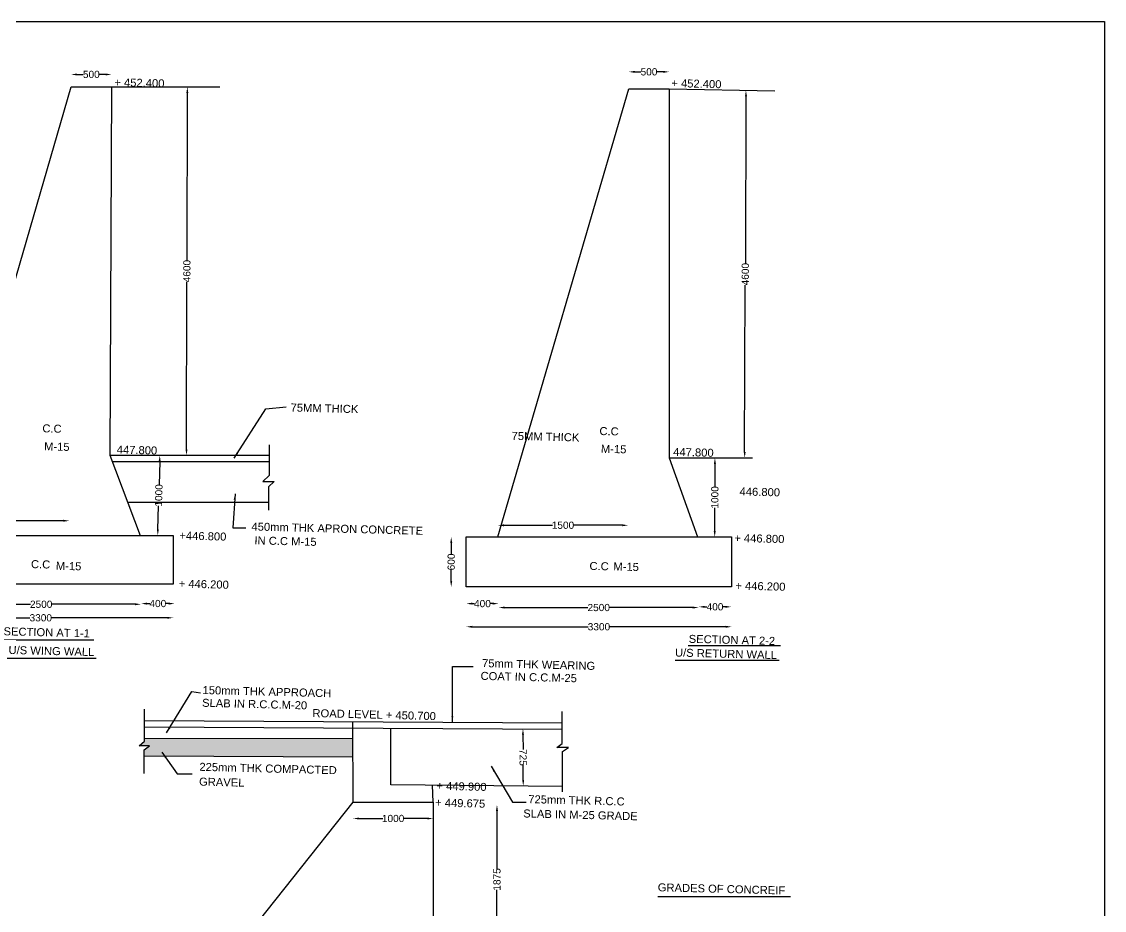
# Model space of a CAD drawing. Header units: millimetres. Extents: x 745 to 38722, y 1497 to 29572.
# Drawn here: x 25207 to 38722, y 18474 to 29572 of the extents above; entities that cross this region are included whole.
import ezdxf

# ---------------------------------------------------------------- set-up
doc = ezdxf.new("R2010")
doc.units = ezdxf.units.MM
doc.header["$MEASUREMENT"] = 0
for name, color, linetype in [('DIM', 7, 'Continuous'), ('DWG', 7, 'Continuous'), ('TXT', 7, 'Continuous')]:
    doc.layers.add(name, color=color, linetype=linetype)
doc.styles.get("Standard").update_dxf_attribs({"font": 'arial.ttf'})
doc.dimstyles.new('Civil', dxfattribs={"dimtxt": 90, "dimasz": 75, "dimexe": 0.1, "dimexo": 0.0625, "dimgap": 0.09, "dimtad": 0, "dimdec": 0, "dimzin": 12, "dimdsep": 46, "dimtxsty": 'Standard', "dimcen": 0.1, "dimse1": 1, "dimse2": 1, "dimaunit": 1, "dimadec": 5, "dimazin": 2, "dimtfac": 1, "dimtdec": 0, "dimtofl": 0, "dimtmove": 0, "dimatfit": 3, "dimfxl": 1, "dimfrac": 1, "dimtolj": 1, "dimtzin": 0, "dimarcsym": 0})

# ---------------------------------------------------------------- blocks, each defined once
blk = doc.blocks.new('*D30')
at = {"layer": 'Defpoints', "color": 0, "transparency": 16777216}
for p in [(23792, 22546), (27099, 22546), (27099, 22127)]:
    blk.add_point(p, dxfattribs=at)
at = {"layer": 'DIM', "color": 0, "lineweight": -2, "transparency": 16777216}
for p, q in [((23868, 22127), (25311, 22127)), ((27024, 22127), (25580, 22127))]:
    blk.add_line(p, q, dxfattribs=at)
at = {"layer": 'DIM', "color": 0, "transparency": 16777216}
for points in [[(23868, 22140), (23868, 22115), (23792, 22127)], [(27024, 22140), (27024, 22115), (27099, 22127)]]:
    blk.add_solid(points, dxfattribs=at)
at = {"layer": 'DIM', "color": 0, "transparency": 16777216, "insert": (25446, 22127), "char_height": 90, "attachment_point": 5}
blk.add_mtext('\\A1;3300', dxfattribs=at)
blk = doc.blocks.new('*D32')
at = {"layer": 'Defpoints', "color": 0, "transparency": 16777216}
for p in [(24204, 22313), (26698, 22313), (26698, 22296)]:
    blk.add_point(p, dxfattribs=at)
at = {"layer": 'DIM', "color": 0, "lineweight": -2, "transparency": 16777216}
for p, q in [((24279, 22296), (25316, 22296)), ((26623, 22296), (25586, 22296))]:
    blk.add_line(p, q, dxfattribs=at)
at = {"layer": 'DIM', "color": 0, "transparency": 16777216}
for points in [[(24279, 22309), (24279, 22284), (24204, 22296)], [(26623, 22309), (26623, 22284), (26698, 22296)]]:
    blk.add_solid(points, dxfattribs=at)
at = {"layer": 'DIM', "color": 0, "transparency": 16777216, "insert": (25451, 22296), "char_height": 90, "attachment_point": 5}
blk.add_mtext('\\A1;2500', dxfattribs=at)
blk = doc.blocks.new('*D33')
at = {"layer": 'Defpoints', "color": 0, "transparency": 16777216}
for p in [(27117, 22305), (26698, 22296), (27117, 22296)]:
    blk.add_point(p, dxfattribs=at)
at = {"layer": 'DIM', "color": 0, "lineweight": -2, "transparency": 16777216}
for p, q in [((26773, 22305), (26806, 22305)), ((27042, 22305), (27008, 22305))]:
    blk.add_line(p, q, dxfattribs=at)
at = {"layer": 'DIM', "color": 0, "transparency": 16777216}
for points in [[(26773, 22317), (26773, 22292), (26698, 22305)], [(27042, 22317), (27042, 22292), (27117, 22305)]]:
    blk.add_solid(points, dxfattribs=at)
at = {"layer": 'DIM', "color": 0, "transparency": 16777216, "insert": (26907, 22305), "char_height": 90, "attachment_point": 5}
blk.add_mtext('\\A1;400', dxfattribs=at)
blk = doc.blocks.new('*D35')
at = {"layer": 'Defpoints', "color": 0, "transparency": 16777216}
for p in [(25802, 23339), (24199, 23156), (25802, 23156)]:
    blk.add_point(p, dxfattribs=at)
at = {"layer": 'DIM', "color": 0, "lineweight": -2, "transparency": 16777216}
for p, q in [((24274, 23339), (24870, 23339)), ((25727, 23339), (25131, 23339))]:
    blk.add_line(p, q, dxfattribs=at)
at = {"layer": 'DIM', "color": 0, "transparency": 16777216}
for points in [[(24274, 23352), (24274, 23327), (24199, 23339)], [(25727, 23352), (25727, 23327), (25802, 23339)]]:
    blk.add_solid(points, dxfattribs=at)
at = {"layer": 'DIM', "color": 0, "transparency": 16777216, "insert": (25000, 23339), "char_height": 90, "attachment_point": 5}
blk.add_mtext('\\A1;1500', dxfattribs=at)
blk = doc.blocks.new('*D36')
at = {"layer": 'Defpoints', "color": 0, "transparency": 16777216}
for p in [(26900, 24157), (26932, 24156), (26875, 23156)]:
    blk.add_point(p, dxfattribs=at)
at = {"layer": 'DIM', "color": 0, "lineweight": -2, "transparency": 16777216}
for p, q in [((26930, 24081), (26922, 23786)), ((26908, 23231), (26915, 23526))]:
    blk.add_line(p, q, dxfattribs=at)
at = {"layer": 'DIM', "color": 0, "transparency": 16777216}
for points in [[(26917, 24082), (26942, 24081), (26932, 24156)], [(26895, 23231), (26920, 23230), (26906, 23156)]]:
    blk.add_solid(points, dxfattribs=at)
at = {"layer": 'DIM', "color": 0, "transparency": 16777216, "insert": (26919, 23656), "char_height": 90, "attachment_point": 5, "rotation": 88.53}
blk.add_mtext('\\A1;1000', dxfattribs=at)
blk = doc.blocks.new('*D37')
at = {"layer": 'Defpoints', "color": 0, "transparency": 16777216}
for p in [(27275, 28757), (27371, 28756), (27361, 24157)]:
    blk.add_point(p, dxfattribs=at)
at = {"layer": 'DIM', "color": 0, "lineweight": -2, "transparency": 16777216}
for p, q in [((27275, 28682), (27270, 26593)), ((27265, 24232), (27270, 26321))]:
    blk.add_line(p, q, dxfattribs=at)
at = {"layer": 'DIM', "color": 0, "transparency": 16777216}
for points in [[(27263, 28682), (27288, 28682), (27275, 28757)], [(27252, 24232), (27277, 24232), (27265, 24157)]]:
    blk.add_solid(points, dxfattribs=at)
at = {"layer": 'DIM', "color": 0, "transparency": 16777216, "insert": (27270, 26457), "char_height": 90, "attachment_point": 5, "rotation": 89.8666}
blk.add_mtext('\\A1;4600', dxfattribs=at)
blk = doc.blocks.new('*D38')
at = {"layer": 'Defpoints', "color": 0, "transparency": 16777216}
for p in [(26328, 28913), (25825, 28756), (26328, 28756)]:
    blk.add_point(p, dxfattribs=at)
at = {"layer": 'DIM', "color": 0, "lineweight": -2, "transparency": 16777216}
for p, q in [((25900, 28913), (25977, 28913)), ((26254, 28913), (26176, 28913))]:
    blk.add_line(p, q, dxfattribs=at)
at = {"layer": 'DIM', "color": 0, "transparency": 16777216}
for points in [[(25900, 28925), (25900, 28900), (25825, 28913)], [(26254, 28925), (26254, 28900), (26328, 28913)]]:
    blk.add_solid(points, dxfattribs=at)
at = {"layer": 'DIM', "color": 0, "transparency": 16777216, "insert": (26077, 28913), "char_height": 90, "attachment_point": 5}
blk.add_mtext('\\A1;500', dxfattribs=at)
blk = doc.blocks.new('*D39')
at = {"layer": 'Defpoints', "color": 0, "transparency": 16777216}
for p in [(30757, 22512), (34069, 22512), (34069, 22015)]:
    blk.add_point(p, dxfattribs=at)
at = {"layer": 'DIM', "color": 0, "lineweight": -2, "transparency": 16777216}
for p, q in [((30832, 22015), (32279, 22015)), ((33994, 22015), (32547, 22015))]:
    blk.add_line(p, q, dxfattribs=at)
at = {"layer": 'DIM', "color": 0, "transparency": 16777216}
for points in [[(30832, 22028), (30832, 22003), (30757, 22015)], [(33994, 22028), (33994, 22003), (34069, 22015)]]:
    blk.add_solid(points, dxfattribs=at)
at = {"layer": 'DIM', "color": 0, "transparency": 16777216, "insert": (32413, 22015), "char_height": 90, "attachment_point": 5}
blk.add_mtext('\\A1;3300', dxfattribs=at)
blk = doc.blocks.new('*D40')
at = {"layer": 'Defpoints', "color": 0, "transparency": 16777216}
for p in [(30757, 22512), (31161, 22512), (31161, 22304)]:
    blk.add_point(p, dxfattribs=at)
at = {"layer": 'DIM', "color": 0, "lineweight": -2, "transparency": 16777216}
for p, q in [((30832, 22304), (30858, 22304)), ((31086, 22304), (31060, 22304))]:
    blk.add_line(p, q, dxfattribs=at)
at = {"layer": 'DIM', "color": 0, "transparency": 16777216}
for points in [[(30832, 22317), (30832, 22292), (30757, 22304)], [(31086, 22317), (31086, 22292), (31161, 22304)]]:
    blk.add_solid(points, dxfattribs=at)
at = {"layer": 'DIM', "color": 0, "transparency": 16777216, "insert": (30959, 22304), "char_height": 90, "attachment_point": 5}
blk.add_mtext('\\A1;400', dxfattribs=at)
blk = doc.blocks.new('*D41')
at = {"layer": 'Defpoints', "color": 0, "transparency": 16777216}
for p in [(31161, 22304), (33659, 22304), (33659, 22255)]:
    blk.add_point(p, dxfattribs=at)
at = {"layer": 'DIM', "color": 0, "lineweight": -2, "transparency": 16777216}
for p, q in [((31236, 22255), (32275, 22255)), ((33584, 22255), (32545, 22255))]:
    blk.add_line(p, q, dxfattribs=at)
at = {"layer": 'DIM', "color": 0, "transparency": 16777216}
for points in [[(31236, 22268), (31236, 22243), (31161, 22255)], [(33584, 22268), (33584, 22243), (33659, 22255)]]:
    blk.add_solid(points, dxfattribs=at)
at = {"layer": 'DIM', "color": 0, "transparency": 16777216, "insert": (32410, 22255), "char_height": 90, "attachment_point": 5}
blk.add_mtext('\\A1;2500', dxfattribs=at)
blk = doc.blocks.new('*D42')
at = {"layer": 'Defpoints', "color": 0, "transparency": 16777216}
for p in [(33659, 22255), (34064, 22264), (34064, 22255)]:
    blk.add_point(p, dxfattribs=at)
at = {"layer": 'DIM', "color": 0, "lineweight": -2, "transparency": 16777216}
for p, q in [((33734, 22264), (33761, 22264)), ((33989, 22264), (33963, 22264))]:
    blk.add_line(p, q, dxfattribs=at)
at = {"layer": 'DIM', "color": 0, "transparency": 16777216}
for points in [[(33734, 22277), (33734, 22252), (33659, 22264)], [(33989, 22277), (33989, 22252), (34064, 22264)]]:
    blk.add_solid(points, dxfattribs=at)
at = {"layer": 'DIM', "color": 0, "transparency": 16777216, "insert": (33862, 22264), "char_height": 90, "attachment_point": 5}
blk.add_mtext('\\A1;400', dxfattribs=at)
blk = doc.blocks.new('*D43')
at = {"layer": 'Defpoints', "color": 0, "transparency": 16777216}
for p in [(30569, 23137), (30757, 23137), (30757, 22512)]:
    blk.add_point(p, dxfattribs=at)
at = {"layer": 'DIM', "color": 0, "lineweight": -2, "transparency": 16777216}
for p, q in [((30569, 23062), (30569, 22924)), ((30569, 22588), (30569, 22725))]:
    blk.add_line(p, q, dxfattribs=at)
at = {"layer": 'DIM', "color": 0, "transparency": 16777216}
for points in [[(30557, 23062), (30582, 23062), (30569, 23137)], [(30557, 22588), (30582, 22588), (30569, 22512)]]:
    blk.add_solid(points, dxfattribs=at)
at = {"layer": 'DIM', "color": 0, "transparency": 16777216, "insert": (30569, 22825), "char_height": 90, "attachment_point": 5, "rotation": 90}
blk.add_mtext('\\A1;600', dxfattribs=at)
blk = doc.blocks.new('*D44')
at = {"layer": 'Defpoints', "color": 0, "transparency": 16777216}
for p in [(32778, 23283), (31151, 23137), (32778, 23137)]:
    blk.add_point(p, dxfattribs=at)
at = {"layer": 'DIM', "color": 0, "lineweight": -2, "transparency": 16777216}
for p, q in [((31226, 23283), (31834, 23283)), ((32703, 23283), (32094, 23283))]:
    blk.add_line(p, q, dxfattribs=at)
at = {"layer": 'DIM', "color": 0, "transparency": 16777216}
for points in [[(31226, 23295), (31226, 23270), (31151, 23283)], [(32703, 23295), (32703, 23270), (32778, 23283)]]:
    blk.add_solid(points, dxfattribs=at)
at = {"layer": 'DIM', "color": 0, "transparency": 16777216, "insert": (31964, 23283), "char_height": 90, "attachment_point": 5}
blk.add_mtext('\\A1;1500', dxfattribs=at)
blk = doc.blocks.new('*D45')
at = {"layer": 'Defpoints', "color": 0, "transparency": 16777216}
for p in [(33831, 24125), (33861, 24125), (33828, 23137)]:
    blk.add_point(p, dxfattribs=at)
at = {"layer": 'DIM', "color": 0, "lineweight": -2, "transparency": 16777216}
for p, q in [((33861, 24050), (33860, 23761)), ((33858, 23212), (33859, 23501))]:
    blk.add_line(p, q, dxfattribs=at)
at = {"layer": 'DIM', "color": 0, "transparency": 16777216}
for points in [[(33848, 24050), (33873, 24050), (33861, 24125)], [(33846, 23212), (33871, 23212), (33858, 23137)]]:
    blk.add_solid(points, dxfattribs=at)
at = {"layer": 'DIM', "color": 0, "transparency": 16777216, "insert": (33860, 23631), "char_height": 90, "attachment_point": 5, "rotation": 89.8275}
blk.add_mtext('\\A1;1000', dxfattribs=at)
blk = doc.blocks.new('*D46')
at = {"layer": 'Defpoints', "color": 0, "transparency": 16777216}
for p in [(34248, 28714), (34248, 28714), (34232, 24125)]:
    blk.add_point(p, dxfattribs=at)
at = {"layer": 'DIM', "color": 0, "lineweight": -2, "transparency": 16777216}
for p, q in [((34248, 28639), (34241, 26555)), ((34232, 24200), (34240, 26283))]:
    blk.add_line(p, q, dxfattribs=at)
at = {"layer": 'DIM', "color": 0, "transparency": 16777216}
for points in [[(34236, 28639), (34261, 28639), (34248, 28714)], [(34220, 24200), (34245, 24200), (34232, 24125)]]:
    blk.add_solid(points, dxfattribs=at)
at = {"layer": 'DIM', "color": 0, "transparency": 16777216, "insert": (34240, 26419), "char_height": 90, "attachment_point": 5, "rotation": 89.7941}
blk.add_mtext('\\A1;4600', dxfattribs=at)
blk = doc.blocks.new('*D47')
at = {"layer": 'Defpoints', "color": 0, "transparency": 16777216}
for p in [(33289, 28945), (32786, 28732), (33289, 28732)]:
    blk.add_point(p, dxfattribs=at)
at = {"layer": 'DIM', "color": 0, "lineweight": -2, "transparency": 16777216}
for p, q in [((32862, 28945), (32938, 28945)), ((33214, 28945), (33137, 28945))]:
    blk.add_line(p, q, dxfattribs=at)
at = {"layer": 'DIM', "color": 0, "transparency": 16777216}
for points in [[(32862, 28958), (32862, 28933), (32786, 28945)], [(33214, 28958), (33214, 28933), (33289, 28945)]]:
    blk.add_solid(points, dxfattribs=at)
at = {"layer": 'DIM', "color": 0, "transparency": 16777216, "insert": (33038, 28945), "char_height": 90, "attachment_point": 5}
blk.add_mtext('\\A1;500', dxfattribs=at)
blk = doc.blocks.new('*D53')
at = {"layer": 'Defpoints', "color": 0, "transparency": 16777216}
for p in [(29344, 19827), (30344, 19827), (30344, 19621)]:
    blk.add_point(p, dxfattribs=at)
at = {"layer": 'DIM', "color": 0, "lineweight": -2, "transparency": 16777216}
for p, q in [((29420, 19621), (29714, 19621)), ((30269, 19621), (29974, 19621))]:
    blk.add_line(p, q, dxfattribs=at)
at = {"layer": 'DIM', "color": 0, "transparency": 16777216}
for points in [[(29420, 19633), (29420, 19608), (29344, 19621)], [(30269, 19633), (30269, 19608), (30344, 19621)]]:
    blk.add_solid(points, dxfattribs=at)
at = {"layer": 'DIM', "color": 0, "transparency": 16777216, "insert": (29844, 19621), "char_height": 90, "attachment_point": 5}
blk.add_mtext('\\A1;1000', dxfattribs=at)
blk = doc.blocks.new('*D55')
at = {"layer": 'Defpoints', "color": 0, "transparency": 16777216}
for p in [(31140, 19791), (31146, 19791), (31146, 17929)]:
    blk.add_point(p, dxfattribs=at)
at = {"layer": 'DIM', "color": 0, "lineweight": -2, "transparency": 16777216}
for p, q in [((31140, 19716), (31140, 18991)), ((31140, 18004), (31140, 18730))]:
    blk.add_line(p, q, dxfattribs=at)
at = {"layer": 'DIM', "color": 0, "transparency": 16777216}
for points in [[(31128, 19716), (31153, 19716), (31140, 19791)], [(31128, 18004), (31153, 18004), (31140, 17929)]]:
    blk.add_solid(points, dxfattribs=at)
at = {"layer": 'DIM', "color": 0, "transparency": 16777216, "insert": (31140, 18860), "char_height": 90, "attachment_point": 5, "rotation": 90}
blk.add_mtext('\\A1;1875', dxfattribs=at)
blk = doc.blocks.new('*D56')
at = {"layer": 'Defpoints', "color": 0, "transparency": 16777216}
for p in [(31395, 20741), (31398, 20026), (31468, 20027)]:
    blk.add_point(p, dxfattribs=at)
at = {"layer": 'DIM', "color": 0, "lineweight": -2, "transparency": 16777216}
for p, q in [((31465, 20667), (31466, 20484)), ((31467, 20102), (31467, 20285))]:
    blk.add_line(p, q, dxfattribs=at)
at = {"layer": 'DIM', "color": 0, "transparency": 16777216}
for points in [[(31477, 20667), (31452, 20667), (31465, 20742)], [(31480, 20102), (31455, 20102), (31468, 20027)]]:
    blk.add_solid(points, dxfattribs=at)
at = {"layer": 'DIM', "color": 0, "transparency": 16777216, "insert": (31466, 20384), "char_height": 90, "attachment_point": 5, "rotation": 270.2356}
blk.add_mtext('\\A1;725', dxfattribs=at)

msp = doc.modelspace()

# ---------------------------------------------------------------- hatches: boundary and pattern name
at = {"layer": 'DWG'}
h = msp.add_hatch(dxfattribs=at)
h.set_pattern_fill('GRAVEL', color=256, scale=100)
h.set_pattern_definition([(228.012788, (72, 100), (-800, -900), [13.4536, -1331.9088]), (184.969741, (63, 90), (1200, 100), [23.0868, -2285.59248]), (132.510447, (40, 88), (1000, -1100), [16.2788, -1611.60326]), (267.273689, (1, 63), (100, 2000), [21.0238, -2081.3558]), (292.833654, (0, 42), (-500, 1200), [20.6155, -2040.9373]), (357.273689, (8, 23), (-2000, 100), [21.0238, -2081.3558]), (37.69424, (29, 22), (-1300, -1000), [27.8029, -2752.48485]), (72.255328, (51, 39), (700, 2200), [26.2488, -2598.63215]), (121.429566, (59, 64), (-800, 1300), [21.095, -2088.4073]), (175.236358, (48, 82), (1100, -100), [24.0832, -1180.07626]), (222.397438, (24, 84), (-1200, -1100), [31.1448, -3083.3375]), (138.814075, (100, 62), (-700, 600), [10.6301, -1052.38448]), (171.469234, (92, 69), (1300, -200), [20.2237, -2002.15114]), (225, (72, 72), (-1e-14, -100), [14.1421, -127.27926]), (203.19859, (65, 84), (500, 200), [7.6158, -753.9615]), (291.80141, (58, 81), (-100, 300), [10.7703, -527.74618]), (30.963757, (62, 71), (300, 200), [17.4929, -565.6023]), (161.56505, (77, 80), (200, -100), [12.6491, -303.57867]), (16.38954, (0, 81), (1000, 300), [17.72, -1754.28451]), (70.346176, (17, 86), (-400, -1100), [14.8661, -1471.74077]), (293.19859, (77, 100), (-200, 500), [15.2315, -746.3458]), (343.61046, (83, 86), (-1000, 300), [17.72, -1754.28451]), (339.443955, (0, 19), (-500, 200), [17.088, -837.31237]), (294.77514, (16, 13), (-500, 1100), [14.3178, -1417.4643]), (66.80141, (78, 0), (200, 500), [15.2315, -746.3458]), (17.354025, (84, 14), (-1300, -400), [16.7631, -1659.54236]), (69.443955, (29, 0), (-200, -500), [8.544, -845.85637]), (101.30993, (72, 0), (-100, 400), [5.099, -504.80295]), (165.96376, (71, 5), (300, -100), [20.6155, -391.69506]), (186.009006, (51, 10), (1000, 100), [19.105, -1891.39232]), (303.69007, (62, 62), (-100, 200), [14.4222, -346.13293]), (353.157227, (70, 50), (1700, -200), [25.1794, -2492.75626]), (60.945396, (95, 47), (-400, -700), [10.2956, -1019.26741]), (90, (100, 56), (-100, 100), [6, -94]), (120.256437, (49, 13), (400, -700), [13.8924, -1375.352]), (48.012788, (42, 25), (800, 900), [26.9072, -1318.4552]), (0, (60, 45), (100, 100), [26, -74]), (325.304846, (86, 45), (1000, -700), [15.8114, -1565.32743]), (254.054604, (99, 36), (-100, -400), [14.5602, -713.4508]), (207.645975, (95, 22), (-1900, -1000), [23.7065, -2346.94742]), (175.426079, (74, 11), (-1300, 100), [25.0799, -2482.90734])])
h.paths.add_polyline_path([(29340.6, 20614.2), (26741, 20621.4), (26741, 20588), (26675, 20530.5), (26801, 20530.5), (26737, 20478.5), (26737, 20399.6), (29341.7, 20388.9)])

# ---------------------------------------------------------------- linework, layer by layer
msp.add_lwpolyline([(38721.6, 1496.9), (745.3, 1496.9), (745.3, 29572.3), (38721.6, 29572.3)], close=True)
for points in [[(24199, 23156.5), (25825, 28756.5), (27679.5, 28756.5)], [(26328.5, 28756.5), (26308.5, 24157), (26687, 23156.5)], [(31151, 23137), (32786.5, 28732.5), (33289, 28732.5), (33289, 24125), (33643.5, 23137)], [(33289, 28732.5), (34610.5, 28706.5)], [(28295, 24285.5), (28295, 23904), (28218.5, 23827.5), (28361, 23827.5), (28288, 23765), (28288, 23470.5)], [(26308.5, 24157), (28295, 24157)], [(26338.3, 24078.4), (28295, 24078.4)], [(33289, 24125), (34330.5, 24125)], [(26530.1, 23571.3), (28288, 23571.3)], [(26737, 20181.5), (26737, 20478.5), (26801, 20530.5), (26675, 20530.5), (26741, 20588), (26741, 20988)], [(31957, 19953.5), (31957, 20456.5), (32031.5, 20507.5), (31886.5, 20507.5), (31955.5, 20556), (31955.5, 20959)], [(26741, 20846.5), (31955.5, 20814.1)], [(29344.5, 19827), (29339.5, 20830.4)], [(26741, 20767), (31955.5, 20738.2)], [(31957, 20020.5), (29815, 20043), (29815, 20750)], [(29340.6, 20614.2), (26741, 20621.4)], [(29341.7, 20388.9), (26737, 20399.6)], [(30344, 19827), (30336.6, 20037.5)], [(27837, 16926.5), (27837, 17928.5), (29344.5, 19827), (30344, 19827), (30344, 17930.5), (30618.5, 16926.5)]]:
    msp.add_lwpolyline(points, dxfattribs=at)
for points in [[(23792.5, 23156.5), (27099, 23156.5), (27099, 22546), (23792.5, 22546)], [(30757, 23137), (34069, 23137), (34069, 22512.5), (30757, 22512.5)]]:
    msp.add_lwpolyline(points, close=True, dxfattribs=at)
at = {"layer": 'TXT'}
for p, q in [((24990, 21852.3), (26108, 21852.3)), ((33526.6, 21782.8), (34680.5, 21782.8)), ((24990, 21623), (26137, 21623)), ((33365.9, 21596.5), (34661.2, 21596.5)), ((33149.2, 18646.3), (34806, 18646.3))]:
    msp.add_line(p, q, dxfattribs=at)

# ---------------------------------------------------------------- texts
for s, p in [('+ 452.400', (26363.2, 28766.6)), ('+ 452.400', (33316, 28755.8)), ('75MM THICK', (28563.1, 24704.4)), ('C.C', (25464.7, 24444.1)), ('C.C', (32418.1, 24410.3)), ('75MM THICK', (31321.8, 24350.1)), ('M-15', (25485.8, 24218.9)), ('447.800', (26393.2, 24178.7)), ('M-15', (32436.6, 24188.7)), ('447.800', (33338.9, 24150.4)), ('446.800', (34167.4, 23656.2)), ('450mm THK APRON CONCRETE', (28075.2, 23218.3)), ('+446.800', (27175, 23105.7)), ('IN C.C M-15', (28112, 23044.9)), ('+ 446.800', (34101.4, 23075.8)), ('C.C', (25322.8, 22748.7)), ('M-15', (25633.4, 22727.7)), ('C.C', (32293.7, 22725.9)), ('M-15', (32592.1, 22719.4)), ('+ 446.200', (27166.7, 22505.7)), ('+ 446.200', (34114.7, 22480.7)), ('SECTION AT 1-1', (24979.9, 21909.6)), ('SECTION AT 2-2', (33532.6, 21815.2)), ('U/S WING WALL', (25042.5, 21676.6)), ('U/S RETURN WALL', (33361.6, 21644.3)), ('75mm THK WEARING', (30953.3, 21512)), ('COAT IN C.C.M-25', (30934.3, 21353)), ('150mm THK APPROACH', (27464.6, 21175.8)), ('SLAB IN R.C.C.M-20', (27458.5, 21016.8)), ('ROAD LEVEL + 450.700', (28835.8, 20888.4)), ('225mm THK COMPACTED', (27424.9, 20217.1)), ('GRAVEL', (27420.6, 20032.4)), ('+ 449.900', (30384, 19980.6)), ('+ 449.675', (30367.4, 19771.4)), ('725mm THK R.C.C', (31530.3, 19813.3)), ('SLAB IN M-25 GRADE', (31467.3, 19634.9)), ('GRADES OF CONCREIF', (33146.2, 18712.3))]:
    msp.add_text(s, height=100, rotation=358.54528, dxfattribs=at).set_placement(p)

# ---------------------------------------------------------------- dimensions: what is measured, and where the dimension line sits
at = {"layer": 'DIM'}
for p1, p2, distance, text, picture, middle in [((25825, 28756.5), (26328.5, 28756.5), 156.3, '500', '*D38', (26076.8, 28912.8)), ((32786.5, 28732.5), (33289, 28732.5), 212.8, '500', '*D47', (33037.8, 28945.3)), ((27360.7, 24157), (27371.4, 28756.5), 95.9, '4600', '*D37', (27270.1, 26457)), ((34231.7, 24125), (34248.2, 28713.6), -0.2, '4600', '*D46', (34240.1, 26419.3)), ((26874.5, 23156.5), (26900.2, 24157), -31.4, '1000', '*D36', (26918.7, 23655.9)), ((33828.3, 23137), (33831.3, 24125), -29.7, '1000', '*D45', (33859.5, 23630.9)), ((24199, 23156.5), (25801.9, 23156.5), 182.7, '1500', '*D35', (25000.4, 23339.2)), ((31151, 23137), (32777.7, 23137), 145.7, '1500', '*D44', (31964.3, 23282.7)), ((30757, 22512.5), (30757, 23137), 187.7, '600', '*D43', (30569.3, 22824.8)), ((23792.5, 22546), (27099, 22546), -418.6, '3300', '*D30', (25445.8, 22127.4)), ((30757, 22512.5), (34069, 22512.5), -497.3, '3300', '*D39', (32413, 22015.2)), ((30757, 22512.5), (31161.4, 22512.5), -208.2, '400', '*D40', (30959.2, 22304.3)), ((24203.9, 22313.1), (26698.1, 22313.1), -16.9, '2500', '*D32', (25451, 22296.3)), ((26698.1, 22296.3), (27116.6, 22296.3), 8.4, '400', '*D33', (26907.3, 22304.7)), ((31161.4, 22304.3), (33659.3, 22304.3), -48.9, '2500', '*D41', (32410.4, 22255.4)), ((33659.3, 22255.4), (34064.5, 22255.4), 8.9, '400', '*D42', (33861.9, 22264.3)), ((31395.1, 20741.3), (31398, 20026.4), 69.6, '725', '*D56', (31466.1, 20384.1)), ((31146.1, 17929.3), (31146.1, 19791), 6, '1875', '*D55', (31140.1, 18860.1))]:
    dim = msp.add_aligned_dim(p1=p1, p2=p2, distance=distance, text=text, dimstyle='Civil', dxfattribs=at)
    dim.commit()
    dim.dimension.update_dxf_attribs({"geometry": picture, "text_midpoint": middle})
dim = msp.add_aligned_dim(p1=(29344.5, 19827), p2=(30344, 19827), distance=-206.3922318, dimstyle='Civil', dxfattribs=at)
dim.commit()
dim.dimension.update_dxf_attribs({"geometry": '*D53', "text_midpoint": (29844.25, 19620.6077682)})

# ---------------------------------------------------------------- leaders
msp.add_leader([(30583.6, 20822.6), (30583.6, 21520.4), (30844.6, 21520.4)], dimstyle='Civil', override={"dimgap": 0.09, "dimtad": 0})
at = {"layer": 'TXT'}
for points in [[(27859.9, 24121.8), (28256.6, 24735.8), (28508.1, 24763.7)], [(27871, 23675.3), (27843.1, 23251.1), (28005.1, 23251.1)], [(27013.8, 20690.7), (27333, 21207.4), (27439.4, 21189.1)], [(26958.8, 20448.8), (27149.6, 20177.6), (27336.7, 20177.6)], [(31067.9, 20274.8), (31333.9, 19823.1), (31503.5, 19826.5)]]:
    msp.add_leader(points, dimstyle='Civil', override={"dimgap": 0.09, "dimtad": 0}, dxfattribs=at)

doc.saveas('drawing.dxf')
